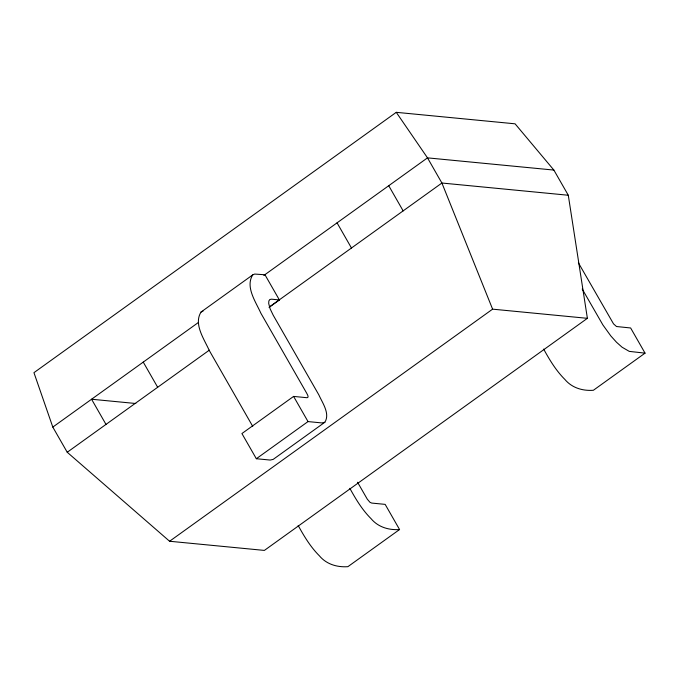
<?xml version="1.0" encoding="UTF-8"?>
<svg xmlns="http://www.w3.org/2000/svg" width="679" height="679" viewBox="0 0 679 679"><rect width="100%" height="100%" fill="white"/><g stroke="black" fill="none" stroke-linecap="round" stroke-linejoin="round"><path stroke-width="1.02" d="M269.054 307.366L279.383 299.94L264.971 274.766L254.667 274.061L252.741 274.885L201.06 312.026C193.388 324.027 204.201 339.118 209.2 350.356L252.749 426.395M252.741 274.885C245.068 286.894 255.881 301.977 260.88 313.223L306.526 392.92C307.001 393.99 309.488 397.504 307.035 397.716L293.6 396.417L241.919 433.55L256.339 458.724L270.157 460.056L273.162 459.403L324.842 422.27C330.274 413.647 322.423 402.919 318.85 394.889L273.196 315.192L270.123 308.826L268.714 303.547L268.825 301.043L269.775 299.549L271.49 299.176L279.383 299.94M396.264 112.324L33.95 372.669L52.809 427.091L67.229 452.256L169.589 541.256L264.377 550.414L587.386 318.324L568.289 195.246L553.877 170.073L515.081 123.816L396.264 112.324L427.498 157.859L441.91 183.024L492.598 309.157L587.386 318.324M52.809 427.091L198.378 322.491M263.842 275.453L427.498 157.859L553.877 170.073M67.229 452.256L209.353 350.135M269.639 306.806L441.91 183.024L568.289 195.246M256.339 458.724L308.02 421.583L321.838 422.924L324.842 422.27M169.589 541.256L492.598 309.157M357.561 482.251L367.305 499.192L370.004 502.333L371.719 503.071L385.154 504.37L399.566 529.535L347.886 566.676C337.081 567.44 326.395 564.257 319.368 555.795C310.566 547.019 304.107 536.3 298.174 525.478M578.381 262.798L613.519 323.858L616.507 326.523L630.638 327.974L645.05 353.148L593.37 390.281C582.557 391.053 571.879 387.862 564.843 379.4C556.05 370.624 549.583 359.904 543.658 349.082M201.06 312.026L202.987 311.194M645.05 353.148L629.28 351.382L622.066 347.207L616.524 342.258L610.845 335.969L602.901 324.952L582.226 289.042M135.808 403.513L91.572 399.235L105.992 424.409M399.566 529.535C388.761 530.307 378.076 527.116 371.048 518.654C362.247 509.887 355.788 499.167 349.855 488.337M388.736 185.707L403.148 210.88M337.056 222.839L351.467 248.013M293.6 396.417L308.02 421.583M143.252 362.102L157.672 387.268"/></g></svg>
